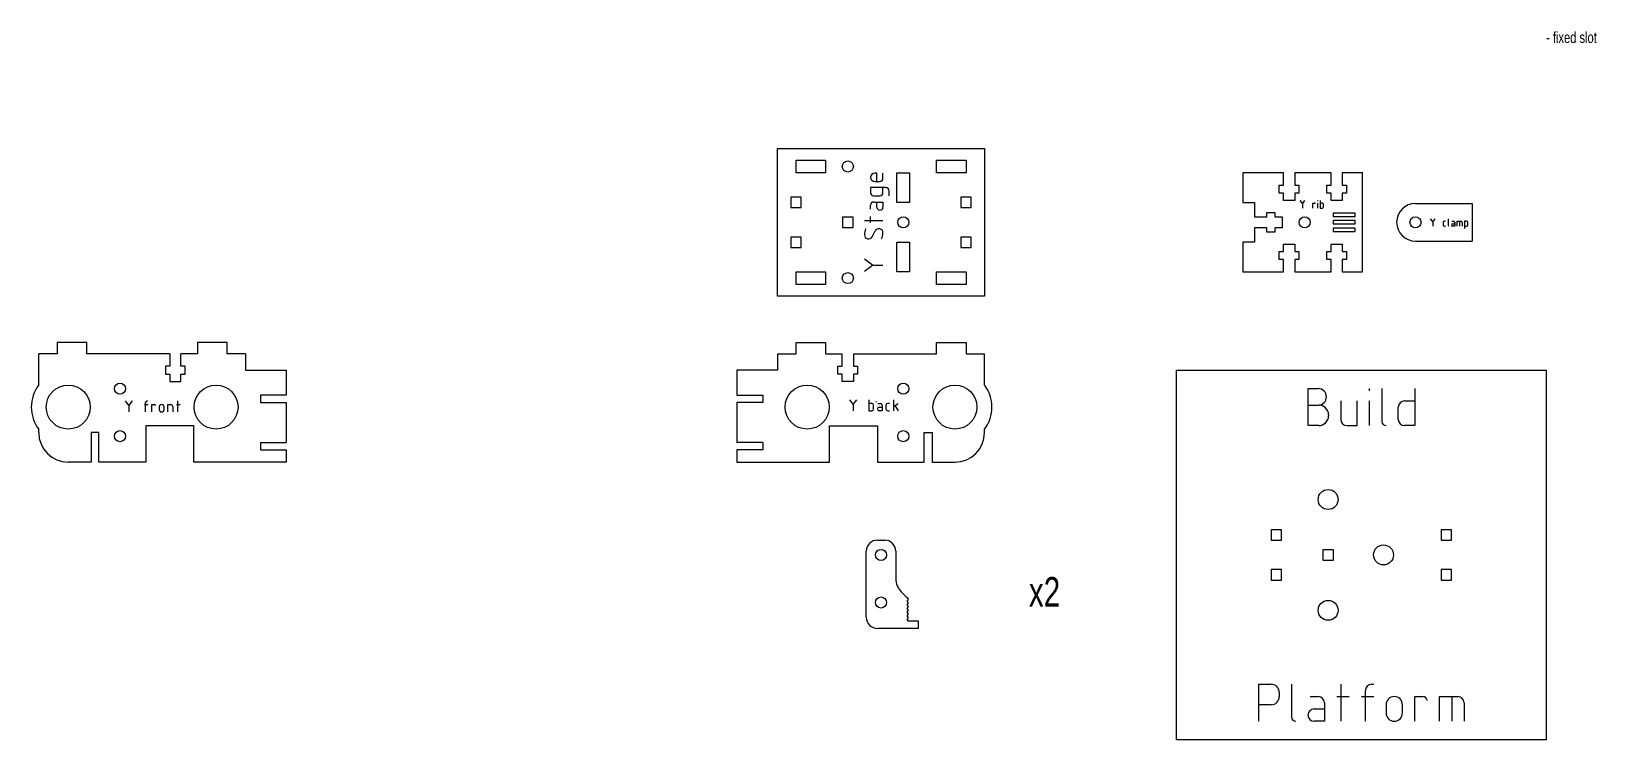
# Model space of a CAD drawing. Header units: millimetres. Extents: x -110 to 314, y 0 to 192.
import ezdxf

# ---------------------------------------------------------------- set-up
doc = ezdxf.new("R2010")
doc.units = ezdxf.units.MM
for name, color, linetype, lineweight, true_color in [('build-platform', 7, 'CONTINUOUS', 0, 0x000000), ('clamp', 7, 'CONTINUOUS', 0, 0x000000), ('cuts', 7, 'CONTINUOUS', 0, 0x000000), ('documentation', 2, 'CONTINUOUS', 0, 0xffff00), ('inner-clamp', 7, 'CONTINUOUS', 0, 0x000000), ('text', 4, 'CONTINUOUS', 0, 0x00ffff)]:
    doc.layers.add(name, color=color, linetype=linetype, lineweight=lineweight, true_color=true_color)
doc.styles.get("Standard").update_dxf_attribs({"font": 'txt', "width": 0.75})

# ---------------------------------------------------------------- blocks, each defined once
blk = doc.blocks.new('m3-t-slot')
at = {"layer": 'cuts'}
for p, q in [((-2.66, 3.33), (-2.66, 5.5)), ((-2.66, 5.5), (-1.5, 5.5)), ((-1.5, 7.5), (1.5, 7.5)), ((-1.5, 5.5), (-1.5, 7.5)), ((1.5, 7.5), (1.5, 5.5)), ((1.5, 5.5), (2.66, 5.5)), ((2.66, 5.5), (2.66, 3.33)), ((-1.5, 3.33), (-2.66, 3.33)), ((-1.5, 0), (-1.5, 3.33)), ((2.66, 3.33), (1.5, 3.33)), ((1.5, 3.33), (1.5, 0))]:
    blk.add_line(p, q, dxfattribs=at)

msp = doc.modelspace()

# ---------------------------------------------------------------- linework, layer by layer
at = {"layer": 'build-platform'}
for p, q in [((200, 0), (200, 100)), ((200, 100), (300, 100)), ((300, 100), (300, 0)), ((228.41, 56.81), (225.59, 56.81)), ((225.59, 56.81), (225.59, 53.99)), ((228.41, 53.99), (228.41, 56.81)), ((274.41, 56.81), (271.59, 56.81)), ((271.59, 56.81), (271.59, 53.99)), ((274.41, 53.99), (274.41, 56.81)), ((225.59, 53.99), (228.41, 53.99)), ((242.41, 51.41), (239.59, 51.41)), ((239.59, 51.41), (239.59, 48.59)), ((242.41, 48.59), (242.41, 51.41)), ((271.59, 53.99), (274.41, 53.99)), ((239.59, 48.59), (242.41, 48.59)), ((228.41, 46.01), (225.59, 46.01)), ((225.59, 46.01), (225.59, 43.19)), ((225.59, 43.19), (228.41, 43.19)), ((228.41, 43.19), (228.41, 46.01)), ((274.41, 46.01), (271.59, 46.01)), ((271.59, 46.01), (271.59, 43.19)), ((271.59, 43.19), (274.41, 43.19)), ((274.41, 43.19), (274.41, 46.01)), ((300, 0), (200, 0))]:
    msp.add_line(p, q, dxfattribs=at)
for centre in [(241, 65), (256, 50), (241, 35)]:
    msp.add_circle(centre, 2.7, dxfattribs=at)
at = {"layer": 'clamp'}
for p, q in [((116, 33.12), (116, 51)), ((119, 54), (121, 54)), ((124, 51), (124, 43.57)), ((125.46, 40.04), (127, 38.5)), ((127, 38.5), (127.3, 38)), ((127.3, 38), (127, 37.5)), ((127, 37.5), (127.3, 37)), ((127.3, 37), (127, 36.5)), ((127, 36.5), (127.3, 36)), ((127.3, 36), (127, 35.5)), ((127, 35.5), (127.3, 35)), ((127.3, 35), (127, 34.5)), ((127, 34.5), (127.3, 34)), ((127.3, 34), (127, 33.5)), ((130, 30.12), (119, 30.12)), ((127, 33.5), (127.3, 33)), ((127.3, 33), (127, 32.5)), ((127, 32.5), (127.23, 32.12)), ((127.23, 32.12), (130, 32.12)), ((130, 32.12), (130, 30.12))]:
    msp.add_line(p, q, dxfattribs=at)
for centre in [(120, 50), (120, 37.12)]:
    msp.add_circle(centre, 1.5, dxfattribs=at)
for centre, radius, start, end in [((119, 51), 3, 90, 180), ((121, 51), 3, 0, 90), ((129, 43.57), 5, 180, 225), ((119, 33.12), 3, 180, 270)]:
    msp.add_arc(centre, radius, start, end, dxfattribs=at)
at = {"layer": 'cuts'}
for p, q in [((92, 160), (148, 160)), ((92, 120), (92, 160)), ((97, 156.8), (105, 156.8)), ((97, 153.4), (97, 156.8)), ((105, 156.8), (105, 153.4)), ((135, 156.8), (143, 156.8)), ((135, 153.4), (135, 156.8)), ((143, 156.8), (143, 153.4)), ((148, 160), (148, 120)), ((105, 153.4), (97, 153.4)), ((124.3, 153.4), (127.7, 153.4)), ((124.3, 145.4), (124.3, 153.4)), ((127.7, 153.4), (127.7, 145.4)), ((143, 153.4), (135, 153.4)), ((217.95, 153.4), (217.95, 145.4)), ((228.95, 153.4), (217.95, 153.4)), ((241.83, 153.4), (231.95, 153.4)), ((250.33, 153.4), (244.83, 153.4)), ((250.33, 126.6), (250.33, 153.4)), ((98.41, 146.81), (95.59, 146.81)), ((95.59, 146.81), (95.59, 143.99)), ((98.41, 143.99), (98.41, 146.81)), ((127.7, 145.4), (124.3, 145.4)), ((144.41, 146.81), (141.59, 146.81)), ((141.59, 146.81), (141.59, 143.99)), ((144.41, 143.99), (144.41, 146.81)), ((217.95, 145.4), (221.05, 145.4)), ((221.05, 145.4), (221.05, 141.5)), ((95.59, 143.99), (98.41, 143.99)), ((112.41, 141.41), (109.59, 141.41)), ((109.59, 141.41), (109.59, 138.59)), ((112.41, 138.59), (112.41, 141.41)), ((141.59, 143.99), (144.41, 143.99)), ((248.33, 142.45), (242.33, 142.45)), ((242.33, 142.45), (242.33, 141.55)), ((242.33, 141.55), (248.33, 141.55)), ((248.33, 140.45), (242.33, 140.45)), ((242.33, 140.45), (242.33, 139.55)), ((248.33, 141.55), (248.33, 142.45)), ((248.33, 139.55), (248.33, 140.45)), ((98.41, 136.01), (95.59, 136.01)), ((95.59, 136.01), (95.59, 133.19)), ((98.41, 133.19), (98.41, 136.01)), ((109.59, 138.59), (112.41, 138.59)), ((144.41, 136.01), (141.59, 136.01)), ((141.59, 136.01), (141.59, 133.19)), ((144.41, 133.19), (144.41, 136.01)), ((221.05, 138.5), (221.05, 134.6)), ((242.33, 139.55), (248.33, 139.55)), ((248.33, 138.45), (242.33, 138.45)), ((242.33, 138.45), (242.33, 137.55)), ((242.33, 137.55), (248.33, 137.55)), ((248.33, 137.55), (248.33, 138.45)), ((95.59, 133.19), (98.41, 133.19)), ((124.3, 134.6), (127.7, 134.6)), ((124.3, 126.6), (124.3, 134.6)), ((127.7, 134.6), (127.7, 126.6)), ((141.59, 133.19), (144.41, 133.19)), ((221.05, 134.6), (217.95, 134.6)), ((217.95, 134.6), (217.95, 126.6)), ((97, 126.6), (105, 126.6)), ((97, 123.2), (97, 126.6)), ((105, 123.2), (97, 123.2)), ((105, 126.6), (105, 123.2)), ((127.7, 126.6), (124.3, 126.6)), ((135, 126.6), (143, 126.6)), ((135, 123.2), (135, 126.6)), ((143, 123.2), (135, 123.2)), ((143, 126.6), (143, 123.2)), ((217.95, 126.6), (228.95, 126.6)), ((231.95, 126.6), (241.83, 126.6)), ((244.83, 126.6), (250.33, 126.6)), ((148, 120), (92, 120)), ((-95, 107.5), (-103, 107.5)), ((-103, 107.5), (-103, 104.4)), ((-95, 104.4), (-95, 107.5)), ((-57, 107.5), (-65, 107.5)), ((-65, 107.5), (-65, 104.4)), ((-57, 104.4), (-57, 107.5)), ((97, 104.4), (97, 107.5)), ((97, 107.5), (105, 107.5)), ((105, 107.5), (105, 104.4)), ((135, 104.4), (135, 107.5)), ((135, 107.5), (143, 107.5)), ((143, 107.5), (143, 104.4)), ((-108, 96), (-108, 104.4)), ((-103, 104.4), (-108, 104.4)), ((-72.5, 104.4), (-95, 104.4)), ((-65, 104.4), (-69.5, 104.4)), ((-52, 104.4), (-57, 104.4)), ((-52, 104.4), (-52, 100)), ((92, 104.4), (92, 100)), ((92, 104.4), (97, 104.4)), ((105, 104.4), (109.5, 104.4)), ((112.5, 104.4), (135, 104.4)), ((143, 104.4), (148, 104.4)), ((148, 96), (148, 104.4)), ((-52, 100), (-41, 100)), ((-41, 100), (-41, 93.2)), ((92, 100), (81, 100)), ((81, 100), (81, 93.2)), ((-41, 93.2), (-48, 93.2)), ((-48, 93.2), (-48, 91.2)), ((-48, 91.2), (-41, 91.2)), ((-41, 91.2), (-41, 80.42)), ((81, 93.2), (88, 93.2)), ((88, 91.2), (81, 91.2)), ((81, 91.2), (81, 80.42)), ((88, 93.2), (88, 91.2)), ((-66, 84.92), (-79, 84.92)), ((-79, 84.92), (-79, 75.12)), ((-66, 75.12), (-66, 84.92)), ((106, 75.12), (106, 84.92)), ((106, 84.92), (119, 84.92)), ((119, 84.92), (119, 75.12)), ((-108, 83.12), (-108, 84)), ((-93.8, 83.12), (-93.8, 75.12)), ((-91.7, 83.12), (-93.8, 83.12)), ((-91.7, 75.12), (-91.7, 83.12)), ((131.7, 75.12), (131.7, 83.12)), ((131.7, 83.12), (133.8, 83.12)), ((133.8, 83.12), (133.8, 75.12)), ((148, 83.12), (148, 84)), ((-48, 80.42), (-48, 78.42)), ((-48, 80.42), (-41, 80.42)), ((-48, 78.42), (-41, 78.42)), ((-41, 78.42), (-41, 75.12)), ((88, 80.42), (81, 80.42)), ((88, 78.42), (81, 78.42)), ((81, 78.42), (81, 75.12)), ((88, 80.42), (88, 78.42)), ((-93.8, 75.12), (-100, 75.12)), ((-79, 75.12), (-91.7, 75.12)), ((-41, 75.12), (-66, 75.12)), ((81, 75.12), (106, 75.12)), ((119, 75.12), (131.7, 75.12)), ((133.8, 75.12), (140, 75.12))]:
    msp.add_line(p, q, dxfattribs=at)
for centre, radius in [((111, 155.1), 1.5), ((126, 140), 1.5), ((234.64, 140), 1.5), ((111, 124.9), 1.5), ((-100, 90), 5.96), ((-86, 95), 1.5), ((-60, 90), 5.96), ((100, 90), 5.96), ((126, 95), 1.5), ((140, 90), 5.96), ((-86, 82.12), 1.5), ((126, 82.12), 1.5)]:
    msp.add_circle(centre, radius, dxfattribs=at)
for centre, radius, start, end in [((-100, 90), 10, 143.1301, 216.8699), ((140, 90), 10, 323.1301, 36.8699), ((-100, 83.12), 8, 180, 270), ((140, 83.12), 8, 270, 0)]:
    msp.add_arc(centre, radius, start, end, dxfattribs=at)
at = {"layer": 'inner-clamp'}
for p, q in [((264.64, 145.09), (280, 145.09)), ((280, 145.09), (280, 134.91)), ((264.64, 134.91), (280, 134.91))]:
    msp.add_line(p, q, dxfattribs=at)
msp.add_circle((264.64, 140), 1.5, dxfattribs=at)
msp.add_arc((264.64, 140), 5.09, 90, 270, dxfattribs=at)
at = {"layer": 'text'}
for p, q in [((118.83, 153.26), (118.28, 153.26)), ((118.83, 151.04), (118.83, 153.26)), ((120.5, 151.88), (120.5, 153.26)), ((121.33, 149.38), (117.17, 149.38)), ((117.17, 149.38), (117.17, 147.99)), ((118.28, 151.04), (119.67, 151.04)), ((120.5, 147.99), (120.5, 149.38)), ((122.17, 147.15), (122.17, 148.54)), ((117.17, 143.54), (117.17, 144.65)), ((118, 147.15), (119.67, 147.15)), ((118, 145.49), (120.5, 145.49)), ((118.83, 144.1), (118.83, 145.49)), ((120.5, 145.49), (120.5, 144.1)), ((233.38, 145.87), (234.05, 144.98)), ((234.05, 144.98), (234.72, 145.87)), ((234.05, 144.98), (234.05, 143.87)), ((236.88, 143.87), (236.88, 145.2)), ((236.88, 145.2), (237.33, 145.2)), ((238.22, 145.76), (238.22, 145.87)), ((238.22, 143.87), (238.22, 145.2)), ((238.88, 145.87), (238.88, 143.87)), ((239.44, 145.2), (238.88, 145.2)), ((239.77, 144.2), (239.77, 144.87)), ((115.5, 140.49), (120.5, 140.49)), ((117.17, 139.93), (117.17, 141.6)), ((238.88, 143.87), (239.44, 143.87)), ((268.64, 140.96), (269.31, 140.07)), ((269.31, 140.07), (269.98, 140.96)), ((269.31, 140.07), (269.31, 138.96)), ((272.14, 139.96), (272.14, 139.29)), ((272.81, 140.29), (272.48, 140.29)), ((273.48, 140.96), (273.48, 139.18)), ((274.48, 140.29), (274.92, 140.29)), ((275.26, 139.96), (275.26, 138.96)), ((275.92, 138.96), (275.92, 140.29)), ((275.92, 140.29), (276.92, 140.29)), ((276.59, 140.29), (276.59, 138.96)), ((277.26, 139.96), (277.26, 138.96)), ((278.48, 140.29), (277.92, 140.29)), ((277.92, 140.29), (277.92, 138.29)), ((278.81, 139.29), (278.81, 139.96)), ((117.6, 136.09), (118.4, 137.66)), ((272.48, 138.96), (272.81, 138.96)), ((274.7, 139.63), (275.26, 139.63)), ((275.26, 138.96), (274.7, 138.96)), ((277.92, 138.96), (278.48, 138.96)), ((117.72, 128.4), (115.5, 130.07)), ((115.5, 126.74), (117.72, 128.4)), ((117.72, 128.4), (120.5, 128.4)), ((235.56, 85), (235.56, 95)), ((235.56, 95), (238.33, 95)), ((252.22, 94.44), (252.22, 95)), ((255.56, 95), (255.56, 86.11)), ((264.44, 95), (264.44, 85)), ((-84.64, 91.7), (-83.64, 90.37)), ((-83.64, 90.37), (-82.64, 91.7)), ((-83.64, 90.37), (-83.64, 88.7)), ((-79.39, 90.7), (-78.39, 90.7)), ((-79.06, 88.7), (-79.06, 91.2)), ((-77.39, 88.7), (-77.39, 90.7)), ((-77.39, 90.7), (-76.73, 90.7)), ((-75.39, 90.03), (-75.39, 89.37)), ((-74.06, 89.37), (-74.06, 90.03)), ((-73.06, 88.7), (-73.06, 90.7)), ((-73.06, 90.7), (-72.23, 90.7)), ((-71.73, 90.2), (-71.73, 88.7)), ((-70.73, 90.7), (-69.73, 90.7)), ((-70.39, 91.7), (-70.39, 88.7)), ((111.41, 92), (112.41, 90.67)), ((112.41, 90.67), (113.41, 92)), ((112.41, 90.67), (112.41, 89)), ((116.66, 92), (116.66, 89)), ((117.49, 91), (116.66, 91)), ((116.66, 89), (117.49, 89)), ((117.99, 89.5), (117.99, 90.5)), ((118.62, 91.5), (118.79, 91.5)), ((119.16, 91), (119.82, 91)), ((119.49, 90), (120.32, 90)), ((120.32, 89), (119.49, 89)), ((120.32, 90.5), (120.32, 89)), ((121.32, 90.5), (121.32, 89.5)), ((122.32, 91), (121.82, 91)), ((121.82, 89), (122.32, 89)), ((123.32, 92), (123.32, 89)), ((123.32, 90.17), (124.66, 91)), ((123.76, 90.44), (124.66, 89)), ((235.56, 90.56), (238.44, 90.56)), ((244.44, 91.67), (244.44, 86.67)), ((248.89, 85), (248.89, 91.67)), ((252.22, 85), (252.22, 91.67)), ((260, 86.67), (260, 90)), ((261.67, 91.67), (264.44, 91.67)), ((238.44, 85), (235.56, 85)), ((241.11, 87.89), (241.11, 87.67)), ((246.11, 85), (248.89, 85)), ((264.44, 85), (261.67, 85)), ((222.22, 5), (222.22, 15)), ((222.22, 15), (225.56, 15)), ((227.78, 12.78), (227.78, 11.67)), ((231.11, 15), (231.11, 6.11)), ((244.44, 15), (244.44, 5)), ((251.11, 5), (251.11, 13.33)), ((252.78, 15), (253.33, 15)), ((225.56, 9.44), (222.22, 9.44)), ((236.11, 11.67), (238.33, 11.67)), ((240, 10), (240, 5)), ((243.33, 11.67), (246.67, 11.67)), ((250, 11.67), (253.33, 11.67)), ((256.67, 9.44), (256.67, 7.22)), ((261.11, 7.22), (261.11, 9.44)), ((264.44, 5), (264.44, 11.67)), ((264.44, 11.67), (266.67, 11.67)), ((271.11, 5), (271.11, 11.67)), ((271.11, 11.67), (276.11, 11.67)), ((274.44, 11.67), (274.44, 5)), ((277.78, 10), (277.78, 5)), ((237.22, 8.33), (240, 8.33)), ((240, 5), (237.22, 5))]:
    msp.add_line(p, q, dxfattribs=at)
for centre, radius, start, end in [((118.28, 152.15), 1.11, 90, 270), ((119.67, 151.88), 0.833, 270, 360), ((121.33, 148.54), 0.833, 360, 90), ((118, 147.99), 0.833, 180, 270), ((118, 144.65), 0.833, 90, 180), ((119.67, 144.1), 0.833, 180, 360), ((119.67, 147.99), 0.833, 270, 360), ((237.33, 144.98), 0.222, 0, 90), ((239.44, 144.87), 0.333, 0, 90), ((239.44, 144.2), 0.333, 270, 0), ((272.48, 139.96), 0.333, 90, 180), ((274.92, 139.96), 0.333, 0, 90), ((276.92, 139.96), 0.333, 0, 90), ((278.48, 139.96), 0.333, 0, 90), ((119.18, 136.6), 3.68, 153.07, 180), ((116.61, 136.6), 1.11, 180, 333), ((119.39, 137.15), 1.11, 360, 152.98), ((116.82, 137.15), 3.68, 333.1, 360), ((272.48, 139.29), 0.333, 180, 270), ((273.7, 139.18), 0.222, 180, 270), ((274.7, 139.29), 0.333, 90, 270), ((278.48, 139.29), 0.333, 270, 0), ((238.33, 92.78), 2.22, 270, 90), ((-78.56, 91.2), 0.5, 90, 180), ((-76.73, 90.37), 0.333, 0, 90), ((-74.73, 90.03), 0.667, 0, 180), ((-74.73, 89.37), 0.667, 180, 0), ((-72.23, 90.2), 0.5, 0, 90), ((117.49, 90.5), 0.5, 0, 90), ((117.49, 89.5), 0.5, 270, 0), ((119.49, 89.5), 0.5, 90, 270), ((119.82, 90.5), 0.5, 0, 90), ((121.82, 90.5), 0.5, 90, 180), ((121.82, 89.5), 0.5, 180, 270), ((238.44, 87.89), 2.67, 0, 90), ((261.67, 90), 1.67, 90, 180), ((238.44, 87.67), 2.67, 270, 0), ((246.11, 86.67), 1.67, 180, 270), ((256.67, 86.11), 1.11, 180, 270), ((261.67, 86.67), 1.67, 180, 270), ((225.56, 12.78), 2.22, 0, 90), ((252.78, 13.33), 1.67, 90, 180), ((225.56, 11.67), 2.22, 270, 0), ((238.33, 10), 1.67, 0, 90), ((258.89, 9.44), 2.22, 0, 180), ((266.67, 10.56), 1.11, 0, 90), ((276.11, 10), 1.67, 0, 90), ((232.22, 6.11), 1.11, 180, 270), ((237.22, 6.67), 1.67, 90, 270), ((258.89, 7.22), 2.22, 180, 0)]:
    msp.add_arc(centre, radius, start, end, dxfattribs=at)

# ---------------------------------------------------------------- block references
at = {"layer": 'cuts'}
for p, rotation in [((230.45, 153.4), 180), ((243.33, 153.4), 180), ((221.05, 140), 270), ((111, 104.4), 180)]:
    msp.add_blockref('m3-t-slot', p, dxfattribs=dict(at, rotation=rotation))
for p in [(230.45, 126.6), (243.33, 126.6)]:
    msp.add_blockref('m3-t-slot', p, dxfattribs=at)
at = {"layer": 'cuts', "yscale": -1, "rotation": 360}
msp.add_blockref('m3-t-slot', (-71, 104.4), dxfattribs=at)

# ---------------------------------------------------------------- texts
at = {"layer": 'documentation', "width": 100, "attachment_point": 4}
for s, insert, char_height in [('-\\~fixed\\~slot', (300, 190), 3), ('x2', (160, 40), 8)]:
    msp.add_mtext(s, dxfattribs=dict(at, insert=insert, char_height=char_height))

doc.saveas('drawing.dxf')
